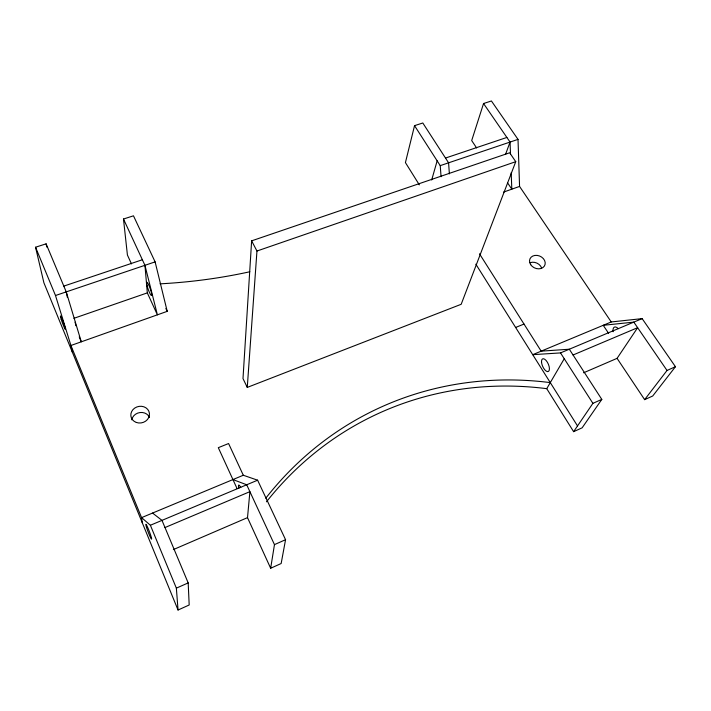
<?xml version="1.0" encoding="UTF-8"?>
<svg xmlns="http://www.w3.org/2000/svg" width="711" height="711" viewBox="0 0 711 711"><rect width="100%" height="100%" fill="white"/><g stroke="black" fill="none" stroke-linecap="round" stroke-linejoin="round"><path stroke-width="1.07" d="M251.632 240.851L242.993 378.581L247.268 387.406L461.181 304.29L515.751 161.681L509.671 152.776L251.632 240.851L256.955 251.027L247.268 387.406M142.324 522.878L141.578 517.635L243.304 475.25L257.613 480.192L285.555 539.702L281.156 563.521L270.66 568.258L247.508 517.635L249.899 491.657L164.988 527.553M270.66 568.258L274.464 544.626L246.708 484.778L232.941 479.57M449.379 173.884L448.588 162.819L422.805 122.994L414.54 125.651L405.421 162.597L419.33 184.851M431.684 179.999L437.149 160.846M573.057 355.002L637.634 327.691L617.077 358.353L644.637 399.644L652.716 396L675.45 366.716L642.14 318.626L611.247 321.959L519.563 186.424L518.017 139.383L491.425 100.98L483.551 103.513L471.695 140.565L476.61 147.924M505.539 154.403L510.054 142.067L483.551 103.513M266.474 501.797A395.192 343.164 64.5 0 1 546.741 388.668L564.25 358.726M546.741 388.668L573.617 431.666L592.903 403.341L601.808 399.395L569.315 349.225L541.169 351.154L479.481 253.791M601.808 399.395L582.131 427.826L573.617 431.666M644.637 399.644L667.025 370.458L675.45 366.716M79.232 336.863L81.285 341.813L66.239 291.883L46.099 243.837L35.55 247.224L43.904 282.791L178.043 610.02L189.188 604.99L188.184 582.904L161.984 520.372L152.563 513.058M178.043 610.02L176.364 588.148L188.184 582.904M274.464 544.626L285.555 539.702M173.351 549.594L247.508 517.635M583.589 372.786L617.077 358.353M35.55 247.224L55.494 295.509L70.913 345.493L141.578 517.635L150.385 525.251L257.613 480.192M611.247 321.959L532.726 354.673L560.517 352.914L642.14 318.626M515.617 327.46L524.007 324.065M131.473 263.905L127.42 255.027L123.483 219.015L133.472 215.815L155.114 261.879L167.218 311.347L70.913 345.493L72.353 352.185M503.557 192.103L519.563 186.424M73.908 318.315L147.319 292.879L144.946 265.31L123.483 219.015M256.955 251.027L515.751 161.681M55.494 295.509L155.114 261.879M441.069 176.719L440.233 165.636L518.017 139.383M63.812 286.106L142.369 259.755M445.504 158.046L506.881 137.445M667.025 370.458L633.812 322.127L603.221 325.309L608.616 333.335M507.503 182.763L511.813 189.17L511.2 172.746M414.54 125.651L440.233 165.636M560.517 352.914L592.903 403.341M475.837 264.172L577.519 425.942M165.867 308.432L167.218 311.347M243.304 475.25L228.578 443.531L218.313 447.681L237.092 488.635M147.319 292.879L157.389 314.831L144.946 265.31M150.385 525.251L176.364 588.148M46.099 243.837L46.81 247.081M66.239 291.883L67.349 297.314M510.054 142.067L510.507 154.118M249.819 271.762A402.533 279.938 1.5 0 1 160.037 283.84M75.046 322.199A7.137 0.604 70.2 0 1 75.464 323.629M75.722 324.731A7.137 0.604 70.2 0 1 75.757 325.709M265.798 498.162A400.106 346.995 64.1 0 1 550.278 382.616M613.149 331.717A6.772 3.422 65.2 0 1 618.268 328.686M238.869 488.226A7.705 1.28 68.6 0 1 240.753 487.47M131.766 419.801A9.279 8.256 -13 0 1 139.951 412.54A9.279 8.256 -13 0 1 149.488 417.401M530.122 262.715A8.008 6.435 23.6 0 1 541.622 268.038M147.088 285.769A6.986 1.075 70.4 0 0 151.505 295.527A6.986 1.075 70.4 0 0 148.981 285.52A6.986 1.075 70.4 0 0 147.088 285.769M541.498 361.677A6.941 3.057 66 0 0 547.541 371.631A6.941 3.057 66 0 0 547.372 362.237A6.941 3.057 66 0 0 541.498 361.677M61.226 319.372A7.154 0.542 70.1 0 0 65.323 329.353A7.154 0.542 70.1 0 0 62.133 319.132A7.154 0.542 70.1 0 0 61.226 319.372M146.413 526.958A7.945 0.649 69.2 0 0 151.372 539.036A7.945 0.649 69.2 0 0 148.412 529.126A7.945 0.649 69.2 0 0 146.413 526.958M136.334 422.45A9.376 8.328 -12.5 0 0 149.426 413.358A9.376 8.328 -12.5 0 0 134.663 408.114A9.376 8.328 -12.5 0 0 136.334 422.45M530.699 264.679A8.088 6.47 23.4 0 0 544.297 266.198A8.088 6.47 23.4 0 0 537.116 255.4A8.088 6.47 23.4 0 0 530.699 264.679"/></g></svg>
